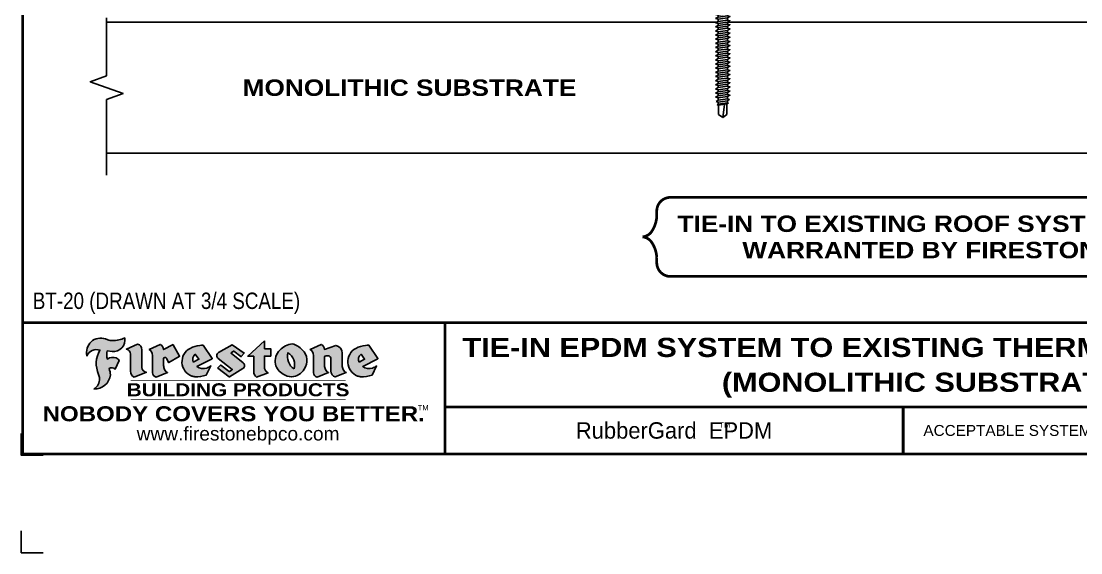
# Model space of a CAD drawing. Header units: inches. Extents: x 165.4 to 185.5, y -141.9 to -125.2.
# Drawn here: x 165.45 to 177.55, y -141.92 to -135.84 of the extents above; entities that cross this region are included whole.
import ezdxf
from ezdxf.enums import TextEntityAlignment as Align

# ---------------------------------------------------------------- set-up
doc = ezdxf.new("R2010")
doc.units = ezdxf.units.IN
doc.header["$MEASUREMENT"] = 0
doc.layers.get('0').update_dxf_attribs({"linetype": 'CONTINUOUS'})
doc.layers.get('DEFPOINTS').update_dxf_attribs({"linetype": 'CONTINUOUS'})
for name, color, linetype in [('FSBP-ACCESSORY-FIRESTONE', 7, 'CONTINUOUS'), ('FSBP-ANNO-NOTE', 7, 'CONTINUOUS'), ('FSBP-SUBSTRATE-GENERIC', 9, 'CONTINUOUS'), ('FSBP-TTLB', 7, 'CONTINUOUS'), ('FSBP-TTLB-BORDER', 7, 'CONTINUOUS'), ('FSBP-TTLB-TEXT', 7, 'CONTINUOUS')]:
    doc.layers.add(name, color=color, linetype=linetype)
doc.styles.add('FSBP_ARIAL', font='arial.ttf')
doc.styles.add('FSBP_ARIAL_BOLD', font='')
doc.styles.add('FSBP_ARIAL_NAR', font='ARIALN.TTF')
doc.styles.add('FSBP_BANKGOTHIC', font='bgothm.ttf')
doc.styles.get('FSBP_ARIAL_BOLD').set_extended_font_data('Arial Black')

# ---------------------------------------------------------------- blocks, each defined once
blk = doc.blocks.new('TTLB-EPDM_2')
at = {"layer": 'FSBP-TTLB-TEXT'}
h = blk.add_hatch(color=1, dxfattribs=at)
edge = h.paths.add_edge_path()
edge.add_arc((1.037309769669573, -0.1982514792917306), 0.1319107607348553, 264.0410451462098, 370.3106169565175)
edge.add_arc((1.027551646585694, 0.1214293576525799), 0.3273056962876235, 270.05058356628535, 295.23459397187514, ccw=False)
edge.add_arc((1.022801957313345, -0.06680179986895154), 0.1391656561713503, 249.3281275763668, 272.0749124149863, ccw=False)
edge.add_line((0.9736743133014443, -0.1970076156048179), (0.9474927838574558, -0.1852745150568325))
edge.add_arc((0.8939498971398288, -0.3394262635682071), 0.1631857907024099, 70.84590087378872, 194.3325259843273)
edge.add_arc((0.8444260109029493, -0.4259936440910768), 0.1179914261095279, 70.96950098067128, 156.9641407594482, ccw=False)
edge.add_arc((1.153141409296894, -0.4684497516079468), 0.3110405457095052, 150.3231137483159, 203.2084295854517)
edge.add_arc((0.7562495500622943, -0.6412608153899899), 0.1218587156617311, 0.8849157075190988, 24.34668939894999, ccw=False)
edge.add_arc((0.7493781665697374, -0.6475258110744375), 0.1289731377238325, -58.36655102076742, 3.6216782311386737, ccw=False)
edge.add_arc((0.8256699029544474, -0.5792158350996106), 0.1783301886510354, 267.2205474105585, 354.1381621173521)
edge.add_arc((0.7903121048625305, -0.6011409294291745), 0.212787892960859, 0.9996158580669322, 21.00503380861244)
edge.add_arc((1.01880712263941, -0.5666691048185161), 0.05136395668415847, 40.82117713173261, 125.52727787225791, ccw=False)
edge.add_line((1.057676976260041, -0.5330924682126437), (1.102776947655911, -0.4308018311949837))
edge.add_arc((1.040858222524664, -0.4699705673995949), 0.07326744446031509, 32.31675181867256, 66.31481236598174)
edge.add_arc((1.032262518825329, -0.5063316993097662), 0.1102246948011782, 69.8179132332389, 125.254734720681)
edge.add_arc((1.127708877207287, -0.368959353531244), 0.1659710644737306, 164.1569669952081, 196.5811013160487, ccw=False)
edge.add_line((0.9680425188342383, -0.3236487780942383), (1.023615334387159, -0.3294494641845773))
h = blk.add_hatch(color=1, dxfattribs=at)
edge = h.paths.add_edge_path()
edge.add_line((2.763460561272041, -0.2072496393923444), (2.763460561272041, -0.2969520779963801))
edge.add_arc((2.765767478062699, -0.2969520779963943), 0.00230691679065842, 179.9999999996471, 269.9999999996471)
edge.add_line((2.765767478062685, -0.2992589947870528), (2.835417693520355, -0.2992589947870528))
edge.add_arc((2.835417693520355, -0.3015659115777538), 0.002306916790701052, 0, 90, ccw=False)
edge.add_line((2.837724610311056, -0.3015659115777538), (2.837724610311056, -0.3790761307453892))
edge.add_arc((2.83541769352037, -0.3790761307453749), 0.002306916790686842, 269.99999999964706, 359.99999999964706, ccw=False)
edge.add_line((2.835417693520355, -0.3813830475360618), (2.765767478062685, -0.3813830475360618))
edge.add_arc((2.765767478062699, -0.3836899643267202), 0.00230691679065842, 90.00000000035294, 180.0000000003529)
edge.add_line((2.763460561272041, -0.3836899643267344), (2.763460561272041, -0.5033995910642801))
edge.add_arc((2.836735953378943, -0.5071368822038516), 0.07337063740681413, 177.0802527808789, 245.3249543133826)
edge.add_line((2.806105814540615, -0.5738080530967267), (2.674529557384915, -0.6226036013049594))
edge.add_arc((2.708610405062069, -0.564298408791804), 0.06753517344606039, 177.0345319916277, 239.6926428024901, ccw=False)
edge.add_line((2.641165668230087, -0.560804539009709), (2.641165668230087, -0.3836899643267344))
edge.add_arc((2.638858751439429, -0.3836899643267202), 0.00230691679065842, 359.9999999996471, 449.999999999647)
edge.add_line((2.638858751439443, -0.3813830475360618), (2.572857950769389, -0.3813830475360618))
edge.add_line((2.572857950769389, -0.3813830475360618), (2.763460561272041, -0.2072496393923444))
h = blk.add_hatch(color=1, dxfattribs=at)
edge = h.paths.add_edge_path()
edge.add_line((1.275239419159561, -0.6223407783464694), (1.415345367376062, -0.5660418822574371))
edge.add_arc((1.421019305783958, -0.5090099247487757), 0.05731350411836949, 181.9717871001989, 264.31851000495806, ccw=False)
edge.add_line((1.363739737527226, -0.5109819325197265), (1.363412352251203, -0.3102363679013962))
edge.add_arc((1.294263659668751, -0.3103491388303989), 0.06914878453844908, 0.0934405599591014, 72.42834396969012)
edge.add_line((1.315139561173908, -0.2444268274366692), (1.186839444240604, -0.3024209471341379))
edge.add_arc((1.175246268095289, -0.3585110609420917), 0.05727567197445628, -0.017399788185912257, 78.322067691347, ccw=False)
edge.add_line((1.232521937428658, -0.3585284546236807), (1.232574268422297, -0.555126496687123))
edge.add_arc((1.305699496415486, -0.5558575689677219), 0.07312888236350451, 179.4272023230205, 245.3845503102953)
h = blk.add_hatch(color=1, dxfattribs=at)
edge = h.paths.add_edge_path()
edge.add_line((1.792026821926584, -0.3839679064720229), (1.722158956877934, -0.2518542302253621))
edge.add_arc((1.720119655279638, -0.2529327078887852), 0.002306916790721817, 27.87197133405656, 117.3766794470751)
edge.add_line((1.719058846382097, -0.250884159729182), (1.610638460368705, -0.3070279753467702))
edge.add_arc((1.547088841662962, -0.3061026658494403), 0.06355635479880145, 359.165808011073, 425.8793658831422)
edge.add_line((1.573061729235633, -0.2480956029480268), (1.446879247402876, -0.3051325108639702))
edge.add_arc((1.407812067100189, -0.370357133046621), 0.07602957263902092, -3.441403975725109, 59.07992244284969, ccw=False)
edge.add_line((1.483704536400296, -0.3749210150788969), (1.483704536400296, -0.5723838140635706))
edge.add_arc((1.54053746518044, -0.568254406115083), 0.05698275005415228, 184.1557352478595, 255.3066498366543)
edge.add_line((1.526084036778343, -0.6233736605654059), (1.657291340682093, -0.570650514527486))
edge.add_arc((1.688298576827198, -0.5021390388423987), 0.0752015358480571, 207.5160880841914, 245.649226723163, ccw=False)
edge.add_arc((1.721050197024907, -0.4914488168456328), 0.1093332836229113, 179.4823365255141, 204.5537900001094, ccw=False)
edge.add_line((1.611721375809452, -0.4904610114968335), (1.611721375809452, -0.4126404716788983))
edge.add_arc((1.628589765097195, -0.414159299036043), 0.01693662875851176, 28.356188110622725, 174.8549701683585, ccw=False)
edge.add_arc((1.627340435522395, -0.4197189881350504), 0.02111886817708033, 22.216893572439517, 40.10213956426492, ccw=False)
edge.add_line((1.646891420738257, -0.4117336534413738), (1.666638796144639, -0.4549750258192233))
edge.add_arc((1.668737246926742, -0.4540167099035481), 0.002306916790685496, 204.545128184284, 299.6323508190091)
edge.add_line((1.669877862091766, -0.4560219186518992), (1.791128135493295, -0.3870515928837648))
edge.add_line((1.791128135493295, -0.3870515928837648), (1.792026821926584, -0.3839679064720229))
h = blk.add_hatch(color=1, dxfattribs=at)
h.paths.add_polyline_path([(2.063388732080512, -0.2583237030618903, 0.02524281661523788), (2.025024361750752, -0.2610532129309178, 0.1213611957758757), (1.901773912052249, -0.3008158885520373, 0.6151668103976068), (1.93274136141747, -0.6099060679591872, 0.05306812109568645), (1.967936229862175, -0.617865745600497, 0.1150932231766138), (2.099126721549737, -0.5994933789882708), (2.151195569562105, -0.4944891916583316, -0.08755405562188731), (2.104230609512001, -0.5187113292177372, -0.265591761123442), (1.992692314386659, -0.5010701623316862), (2.165347897647223, -0.4141184325909109, 0.4518949533370738), (2.166222728871162, -0.4107679608846269)])
h.paths.add_polyline_path([(2.014217313945437, -0.4188965037300676), (1.951113654018855, -0.4515330109460507, -0.3720533890450154), (1.973177450672722, -0.3607130665457561)], flags=16)
h = blk.add_hatch(color=1, dxfattribs=at)
edge = h.paths.add_edge_path()
edge.add_arc((2.260407392426802, -0.3775796671688782), 0.04152450223225729, 123.20805433950699, 232.2027298779723, ccw=False)
edge.add_line((2.237665217914071, -0.3428366421988329), (2.393535971665983, -0.2540943745380986))
edge.add_arc((2.394677353533142, -0.2560991469722482), 0.002306916790741334, 55.64644466176611, 119.65426054492559, ccw=False)
edge.add_line((2.395979141996861, -0.2541946229174954), (2.531809646140459, -0.3470380726374032))
edge.add_arc((2.530468902927946, -0.3489153772789875), 0.002306916790700397, -42.731101238422525, 54.4661353739603, ccw=False)
edge.add_line((2.532163440279987, -0.3504807552658491), (2.498457913851155, -0.3869673252714421))
edge.add_arc((2.496763376499139, -0.3854019472845934), 0.002306916790672934, 233.7527076894875, 317.26889876138785, ccw=False)
edge.add_line((2.495399362263356, -0.38726241234572), (2.413849913492982, -0.3274738082119626))
edge.add_arc((2.412485899257181, -0.3293342732731342), 0.002306916790720064, 53.75270768979358, 124.4135619297835)
edge.add_line((2.41118211687575, -0.3274311136421062), (2.382933981293377, -0.346782838468144))
edge.add_arc((2.38423776367478, -0.3486859980991606), 0.002306916790694898, 124.4135619293799, 231.8459020253626)
edge.add_line((2.382812599816248, -0.3505000469010184), (2.519899969301207, -0.4581994452042721))
edge.add_arc((2.494247019847682, -0.4908523236374461), 0.04152450223225742, -55.21225898295222, 51.84590202520428, ccw=False)
edge.add_line((2.517938320565804, -0.5249552055672808), (2.364434947484597, -0.6179520922513717))
edge.add_arc((2.36323960192349, -0.6159790200102006), 0.002306916790726996, 233.2955624372927, 301.20872157023314, ccw=False)
edge.add_line((2.361860787187538, -0.6178285429225383), (2.231266621301074, -0.5204709167214361))
edge.add_arc((2.232647938930649, -0.5186232623475259), 0.002306916790697672, 135.5134179846393, 233.21798691998708, ccw=False)
edge.add_line((2.231002150870836, -0.5170067083764565), (2.262839375599356, -0.4845937328397696))
edge.add_arc((2.264485163659225, -0.4862102868108537), 0.002306916790748497, 53.0352839999411, 135.513417985369, ccw=False)
edge.add_line((2.265872365996302, -0.4843670465239001), (2.361834678328762, -0.5565872257804898))
edge.add_arc((2.363221880665761, -0.5547439854936304), 0.002306916790627066, 233.0352840000685, 302.2362632414394)
edge.add_line((2.36445241715569, -0.5566953042850713), (2.39428499383348, -0.5378823484768844))
edge.add_arc((2.393054457343549, -0.5359310296853765), 0.002306916790685166, 302.2362632406177, 412.2027298768422)
edge.add_line((2.394468296066179, -0.5341081404551886), (2.234958295420142, -0.4103916733127022))
h = blk.add_hatch(color=1, dxfattribs=at)
edge = h.paths.add_edge_path(flags=16)
edge.add_arc((2.940363509127394, -0.4847985213681437), 0.1684614578629418, 344.5558804047865, 417.0140046669545)
edge.add_arc((3.194458079644619, -0.3883534532477785), 0.1684614578629414, 164.5558804047864, 237.0140046669546)
edge = h.paths.add_edge_path()
edge.add_arc((3.069375116502199, -0.4399344555144872), 0.1828726885096673, 136.0914512150047, 191.213418978326)
edge.add_arc((3.064939550433406, -0.4318234379590333), 0.1803148804748503, 194.0167254156723, 240.6663730831859)
edge.add_arc((3.098047041778981, -0.3845058757092554), 0.2378525180183701, 239.2975390661776, 264.2889872773176)
edge.add_arc((3.04884478212623, -0.4190232383793012), 0.203760689247156, 277.1986764832036, 326.503572961274)
edge.add_arc((3.077739326803546, -0.4341046616465112), 0.171374865791709, 325.3768876809902, 406.3828327799087)
edge.add_arc((3.011839488065919, -0.4896144380417797), 0.2571945645850002, 44.28462553519766, 73.82901434867304)
edge.add_arc((3.117152499586992, -0.4983433120546693), 0.2579560664039132, 97.50292863483666, 134.1039137579027)
h = blk.add_hatch(color=1, dxfattribs=at)
edge = h.paths.add_edge_path()
edge.add_line((3.322690228557462, -0.5721896537377091), (3.322690228557462, -0.3749210150788969))
edge.add_arc((3.246797759257384, -0.3703571330465745), 0.076029572638996, 356.5585960242387, 419.0799224428129)
edge.add_line((3.285864939560099, -0.3051325108639702), (3.412047421392799, -0.2480956029480268))
edge.add_arc((3.386074533820159, -0.3061026658494941), 0.06355635479883807, 0.3962622833877276, 65.87936588318718, ccw=False)
edge.add_line((3.449629368605429, -0.3056631084210863), (3.580526418688805, -0.2593848434574539))
edge.add_arc((3.555744121700958, -0.3530904070730321), 0.09692726601172152, 2.366977007666776, 75.18615851992018, ccw=False)
edge.add_line((3.652588689330287, -0.3490873311063041), (3.652588689330287, -0.4883770011386872))
edge.add_arc((3.761877549389556, -0.4914934052703811), 0.1093332836229047, 178.3666365323574, 204.5537900000422)
edge.add_arc((3.729125929191727, -0.5021836272670953), 0.07520153584796169, 207.5160880841711, 245.2240541443093)
edge.add_line((3.697611150971852, -0.5704631245385627), (3.572585913552643, -0.6207021253773775))
edge.add_arc((3.59534718600759, -0.5526356419907701), 0.07177131519198746, 180.3328587115751, 251.51018566665869, ccw=False)
edge.add_line((3.523577081955409, -0.5530525936986663), (3.523577081955409, -0.4153032515383615))
edge.add_arc((3.486319529276879, -0.4148773504126441), 0.0372599868942854, 359.3450650296066, 449.0500281941028)
edge.add_arc((3.482769874121713, -0.4419622099033496), 0.06447454900600783, 86.29402372314017, 119.8211331593848)
edge.add_line((3.450707067966732, -0.3860252459975726), (3.450707067966732, -0.4904610114968335))
edge.add_arc((3.560035889182251, -0.491448816845647), 0.1093332836229751, 179.4823365255069, 204.5537900001023)
edge.add_arc((3.527284268984408, -0.5021390388424952), 0.07520153584796385, 207.5160880841699, 245.6492267231416)
edge.add_line((3.496277032839316, -0.570650514527486), (3.365069728935509, -0.6233736605654059))
edge.add_arc((3.37950248606194, -0.5682868177318081), 0.05694615642555727, 183.9298782390169, 255.318496325343, ccw=False)
h = blk.add_hatch(color=1, dxfattribs=at)
h.paths.add_polyline_path([(3.957695472291277, -0.2583237030618903, 0.02524281661523822), (3.919331101961575, -0.2610532129309178, 0.1085638477195505), (3.807890832595604, -0.2939221658134414, 0.6425897848490651), (3.827048101628293, -0.6099060679591872, 0.05306812109569052), (3.862242970072884, -0.617865745600497, 0.1150932231766133), (3.993433461760503, -0.5994933789882708), (4.045502309772871, -0.4944891916583316, -0.08755405562189084), (3.998537349722767, -0.5187113292177372, -0.2655917611234366), (3.886999054597368, -0.5010701623316862), (4.059654637857989, -0.4141184325909109, 0.4518949533370731), (4.060529469081928, -0.4107679608846269)])
h.paths.add_polyline_path([(3.90852405415626, -0.4188965037300676), (3.845420394229677, -0.4515330109460507, -0.3720533890450147), (3.867484190883488, -0.3607130665457561)], flags=16)
at = {"layer": 'DEFPOINTS', "color": 1}
blk.add_lwpolyline([(0.234375, -1.515625), (-0.015625, -1.515625), (-0.015625, -1.265625)], dxfattribs=at)
at = {"layer": 'DEFPOINTS', "linetype": 'Continuous', "ltscale": 1.75}
blk.add_lwpolyline([(-0.015625, -2.380833333333342), (-0.015625, -2.630833333333342), (0.234375, -2.630833333333342)], dxfattribs=at)
at = {"layer": 'FSBP-TTLB', "const_width": 0.03125}
for points in [[(0, 0), (0, -1.5), (20, -1.5), (20, 0), (0, 0)], [(4.825208527206769, 0), (4.825208527206769, -0.9643749050531198)], [(4.825208527206769, -0.9643749050531198), (15.84028770518938, -0.9643749050531198)], [(4.825208527206769, -0.9643749050531198), (4.825208527206769, -1.5)]]:
    blk.add_lwpolyline(points, dxfattribs=at)
at = {"layer": 'FSBP-TTLB-BORDER', "const_width": 0.03125}
blk.add_lwpolyline([(20, 0), (20, 13), (0, 13), (0, 0)], dxfattribs=at)
at = {"layer": 'FSBP-TTLB-TEXT', "color": 1}
blk.add_line((0.7358432058323388, -0.379822754145593), (0.7358432058323388, -0.379822754145593), dxfattribs=at)
for points in [[(1.023615323725323, -0.3294494630716969, 0.5000510906601082), (1.167090420776901, -0.1746414942047778, -0.1103304102359608), (1.027840608309816, -0.2058762110801382, -0.09957876667165425), (0.9736743133014443, -0.1970076156048179), (0.9474927838574558, -0.1852745150568325, 0.5978159689075124), (0.7358432058323388, -0.379822754145593, -0.3938834584182213), (0.8828996422548698, -0.3144510229727047, 0.2349406564350952), (0.86727108227484, -0.5910237178633082, -0.1027304183841549), (0.8780937320133262, -0.6393788197974146, -0.2772692352614086), (0.8170223912655956, -0.7573362346216896, 0.3985429150902959), (1.003067614090241, -0.5974286950643517, 0.0875124847930418), (0.9889600163401155, -0.5248671157293501, -0.3874031597924062), (1.057676976260041, -0.5330924682126437), (1.102776947655911, -0.4308018311949837, 0.1494423498871741), (1.07029056398062, -0.4028746979725923, 0.2467195073738216), (0.9686394281704906, -0.4163228904100862, -0.1424285161541127), (0.9680425188342383, -0.3236487780942383), (1.023615334387159, -0.3294494641845773)], [(2.763460561272041, -0.2072496393923444), (2.763460561272041, -0.2969520779963801, 0.4142135623730958), (2.765767478062685, -0.2992589947870528), (2.835417693520355, -0.2992589947870528, -0.414213562373095), (2.837724610311056, -0.3015659115777538), (2.837724610311056, -0.3790761307453892, -0.4142135623730938), (2.835417693520355, -0.3813830475360618), (2.765767478062685, -0.3813830475360618, 0.4142135623730958), (2.763460561272041, -0.3836899643267344), (2.763460561272041, -0.5033995910642801, 0.3068985753588853), (2.806105814540615, -0.5738080530967267), (2.674529557384915, -0.6226036013049594, -0.2804194150632976), (2.641165668230087, -0.560804539009709), (2.641165668230087, -0.3836899643267344, 0.414213562373095), (2.638858751439443, -0.3813830475360618), (2.572857950769389, -0.3813830475360618), (2.763460561272041, -0.2072496393923444)], [(2.166222728871162, -0.4107679608846269), (2.063388732080512, -0.2583237030618903, 0.02524281661523788), (2.025024361750752, -0.2610532129309178, 0.1085638477195265), (1.913584092384895, -0.2939221658134414, 0.6425897848491228), (1.93274136141747, -0.6099060679591872, 0.05306812109568648), (1.967936229862175, -0.617865745600497, 0.1150932231766137), (2.099126721549737, -0.5994933789882708), (2.151195569562105, -0.4944891916583316, -0.0875540556218873), (2.104230609512001, -0.5187113292177372, -0.2655917611234418), (1.992692314386659, -0.5010701623316862), (2.165347897647223, -0.4141184325909109)], [(4.060529469081928, -0.4107679608846269), (3.957695472291277, -0.2583237030618903, 0.02524281661523788), (3.919331101961575, -0.2610532129309178, 0.1085638477195265), (3.807890832595604, -0.2939221658134414, 0.6425897848491228), (3.827048101628293, -0.6099060679591872, 0.05306812109568648), (3.862242970072884, -0.617865745600497, 0.1150932231766137), (3.993433461760503, -0.5994933789882708), (4.045502309772871, -0.4944891916583316, -0.0875540556218873), (3.998537349722767, -0.5187113292177372, -0.2655917611234418), (3.886999054597368, -0.5010701623316862), (4.059654637857989, -0.4141184325909109)], [(4.059654637857989, -0.4141184325909109, 0.4518949533370731), (4.060529469081928, -0.4107679608846269, 0.4518949533370731)]]:
    blk.add_lwpolyline(points, format="xyb", dxfattribs=at)
for points in [[(1.275239419159561, -0.6223407783464694), (1.415345367376062, -0.5660418822574371, -0.3756100036733062), (1.363739737527226, -0.5109819325197265), (1.363412352251203, -0.3102363679013962, 0.3265360292958048), (1.315139561173908, -0.2444268274366692), (1.186839444240604, -0.3024209471341379, -0.3557863980845349), (1.232521937428658, -0.3585284546236807), (1.232574268422297, -0.555126496687123, 0.2960110723418457)], [(1.792026821926584, -0.3839679064720229), (1.722158956877934, -0.2518542302253621, 0.4116839150163434), (1.719058846382097, -0.250884159729182), (1.610638460368705, -0.3070279753467702, 0.2996033003794034), (1.573061729235633, -0.2480956029480268), (1.446879247402876, -0.3051325108639702, -0.2797757560995365), (1.483704536400296, -0.3749210150788969), (1.483704536400296, -0.5723838140635706, 0.320828638474519), (1.526084036778343, -0.6233736605654059), (1.657291340682093, -0.570650514527486, -0.1679398621276611), (1.621603752698661, -0.5368819723450571, -0.1098333365370753), (1.611721375809452, -0.4904610114968335), (1.611721375809452, -0.4126404716788983, -0.743334502655012), (1.64349420176768, -0.4061152228778298, -0.07819791644735608), (1.646891420738257, -0.4117336534413738), (1.666638796144639, -0.4549750258192233, 0.4404648714563479), (1.669877862091766, -0.4560219186518992), (1.791128135493295, -0.3870515928837648)], [(1.951113654018855, -0.4515330109460507), (2.014217313945437, -0.4188965037300676), (1.973177450672722, -0.3607130665457561, 0.3720533890450154)], [(2.234958295420142, -0.4103916733127022, -0.5150044486718882), (2.237665217914071, -0.3428366421988329), (2.393535971665983, -0.2540943745380986, -0.2867822934100265), (2.395979141996861, -0.2541946229174954), (2.531809646140459, -0.3470380726374032, -0.4515027974650387), (2.532163440279987, -0.3504807552658491), (2.498457913851155, -0.3869673252714421, -0.3814439164929681), (2.495399362263356, -0.38726241234572), (2.413849913492982, -0.3274738082119626, 0.3184718635035665), (2.41118211687575, -0.3274311136421062), (2.382933981293377, -0.346782838468144, 0.5064094529656681), (2.382812599816248, -0.3505000469010184), (2.519899969301207, -0.4581994452042721, -0.5043597839115849), (2.517938320565804, -0.5249552055672808), (2.364434947484597, -0.6179520922513717, -0.3053163970316367), (2.361860787187538, -0.6178285429225383), (2.231266621301074, -0.5204709167214361, -0.4541703869768119), (2.231002150870836, -0.5170067083764565), (2.262839375599356, -0.4845937328397696, -0.3762644290664977), (2.265872365996302, -0.4843670465239001), (2.361834678328762, -0.5565872257804898, 0.3114700032088108), (2.36445241715569, -0.5566953042850713), (2.39428499383348, -0.5378823484768844, 0.520381097387146), (2.394468296066179, -0.5341081404551886)], [(2.937624918725987, -0.3131105398334029, 0.2452625673097023), (2.889993533867141, -0.4754966266250307, 0.2064059665179019), (2.976604338974084, -0.5890186876871866, 0.1094800500670344), (3.074378098474654, -0.6211778035979165, 0.2185147641853038), (3.218764944843201, -0.5314757029352819, 0.3689489483072479), (3.195959963110113, -0.3100352223135445, 0.1296305888694145), (3.0834694040758, -0.242595816912754, 0.1610736375384317)], [(3.10274193015772, -0.5296595419651595, 0.3271311138286319), (3.032079658614293, -0.3434924326507627, 0.3271311138286322)], [(3.322690228557462, -0.5721896537377091), (3.322690228557462, -0.3749210150788969, 0.2797757560995341), (3.285864939560099, -0.3051325108639702), (3.412047421392799, -0.2480956029480268, -0.2937618496109166), (3.449629368605429, -0.3056631084210863), (3.580526418688805, -0.2593848434574539, -0.3288760160581939), (3.652588689330287, -0.3490873311063041), (3.652588689330287, -0.4883770011386872, 0.114762897203527), (3.662431105063263, -0.536926560769686, 0.166032965990522), (3.697611150971852, -0.5704631245385627), (3.572585913552643, -0.6207021253773775, -0.3209557512194564), (3.523577081955409, -0.5530525936986663), (3.523577081955409, -0.4153032515383615, 0.4127061514896111), (3.48693727661589, -0.3776224848030694, 0.1473421876160361), (3.450707067966732, -0.3860252459975726), (3.450707067966732, -0.4904610114968335, 0.1098333365370753), (3.460589444855941, -0.5368819723450855, 0.1679398621276611), (3.496277032839316, -0.570650514527486), (3.365069728935509, -0.6233736605654059, -0.3219729545308964), (3.322690228557462, -0.5721896537377091, 29.1476284739)], [(3.845420394229677, -0.4515330109460507), (3.90852405415626, -0.4188965037300676), (3.867484190883488, -0.3607130665457561, 0.3720533890450154)]]:
    blk.add_lwpolyline(points, format="xyb", close=True, dxfattribs=at)
at = {"layer": 'FSBP-TTLB-TEXT'}
for points, const_width in [([(1.233926579809207, -0.6584455781731435), (3.691229482685259, -0.6584455781731577)], 0.0078125), ([(1.233926579809207, -0.8761560960495984), (3.691229482685259, -0.8761560960495842)], 0.0078125), ([(10.06152282927678, -0.9643749050531198), (10.06152282927678, -1.5)], 0.03125)]:
    blk.add_lwpolyline(points, dxfattribs=dict(at, const_width=const_width))
at = {"layer": 'FSBP-TTLB-TEXT', "color": 1}
for centre, start, end in [((1.789987520328282, -0.3850463841354355), 299.6323508193319, 27.87197133380463), ((2.164310260790558, -0.412058050385383), 296.7304547840455, 34.00233684987403)]:
    blk.add_arc(centre, 0.00230691679068068, start, end, dxfattribs=at)
at = {"layer": 'FSBP-TTLB-TEXT', "lineweight": 18, "style": 'FSBP_ARIAL_BOLD'}
blk.add_text('BUILDING PRODUCTS', height=0.1484375, dxfattribs=at).set_placement((2.462578031247233, -0.7673008371113639), align=Align.MIDDLE_CENTER)
at = {"layer": 'FSBP-TTLB-TEXT', "color": 1}
for s, height, style, p in [('NOBODY COVERS YOU BETTER.', 0.171875, 'FSBP_ARIAL_BOLD', (2.412604263603384, -1.041650450587369)), ('TM', 0.0625, 'FSBP_BANKGOTHIC', (4.576671173373001, -0.9725745042934193))]:
    blk.add_text(s, height=height, dxfattribs=dict(at, style=style)).set_placement(p, align=Align.MIDDLE_CENTER)
at = {"layer": 'FSBP-TTLB-TEXT'}
for s, height, style, p in [('www.firestonebpco.com', 0.15625, 'FSBP_ARIAL', (2.462578031247233, -1.268657306740124)), ('RubberGard  EPDM', 0.1875, 'FSBP_BANKGOTHIC', (7.443365678241776, -1.23218745252656)), ('TM', 0.0625, 'FSBP_BANKGOTHIC', (8.023397742165457, -1.169706269210366))]:
    blk.add_text(s, height=height, dxfattribs=dict(at, style=style)).set_placement(p, align=Align.MIDDLE_CENTER)
at = {"layer": 'FSBP-TTLB-TEXT', "style": 'FSBP_ARIAL'}
blk.add_text('ACCEPTABLE SYSTEMS:', height=0.125, dxfattribs=at).set_placement((10.29281281591562, -1.23218745252656), align=Align.MIDDLE_LEFT)
at = {"layer": 'FSBP-TTLB-TEXT'}
for tag, height, style, p in [('MAXIMUM_WARRANTY', 0.1875, 'FSBP_ARIAL_BOLD', (18.03987100774941, 0.2240244307510579)), ('ACCPT_SYSTEMS', 0.21875, 'FSBP_ARIAL', (12.49438170418193, -1.23218745252656))]:
    blk.add_attdef(tag, text='', height=height, dxfattribs=dict(at, style=style)).set_placement(p, align=Align.MIDDLE_LEFT)
for tag, height, style, p in [('DETAIL_DESCP_LINE_1', 0.21875, 'FSBP_ARIAL_BOLD', (10.33118450231211, -0.2831249841755152)), ('DETAIL_DESCP_LINE_2', 0.21875, 'FSBP_ARIAL_BOLD', (10.33118450231211, -0.6812499208775904)), ('ISSUE_REV_DATE', 0.21875, 'FSBP_ARIAL', (16.84069633627263, -0.7282559425942452)), ('DETAIL_NUMBER', 0.4375, 'FSBP_ARIAL', (18.91941590748775, -0.8931630692489421))]:
    blk.add_attdef(tag, text='', height=height, dxfattribs=dict(at, style=style)).set_placement(p, align=Align.MIDDLE_CENTER)
blk = doc.blocks.new('FSBP_AP_FASTENER_01')
at = {"layer": 'FSBP-ACCESSORY-FIRESTONE'}
for p, q in [((-0.125, 0.04849224421338505), (-0.09375, -0.01400775578661495)), ((0.09375, -0.01400775578661495), (0.125, 0.04849224421338505)), ((-0.09375, -0.01400775578661495), (-0.09375, -0.264007755786615)), ((-0.09375, -0.01400775578661495), (0.09375, -0.01400775578661495)), ((0.09375, -0.01400775578661495), (0.09375, -0.264007755786615)), ((-0.09375, -0.264007755786615), (-0.0703125, -0.2840970415008996)), ((-0.0703125, -0.3156643085181585), (-0.0703125, -0.3472315755354103)), ((0.0703125, -0.2955750228038667), (0.0703125, -0.3271422898211327)), ((-0.0703125, -0.3787988425526763), (-0.0703125, -0.410366109569928)), ((-0.0703125, -0.4419333765871798), (-0.0703125, -0.4735006436044458)), ((0.0703125, -0.3587095568383845), (0.0703125, -0.3902768238556433)), ((0.0703125, -0.4218440908729022), (0.0703125, -0.453411357890154)), ((-0.0703125, -0.5050679106216975), (-0.0703125, -0.5366351776389564)), ((-0.0703125, -0.5682024446562153), (-0.0703125, -0.599769711673467)), ((-0.0703125, -0.631336978690733), (-0.0703125, -0.6629042457079848)), ((0.0703125, -0.4849786249074128), (0.0703125, -0.5165458919246717)), ((0.0703125, -0.5481131589419235), (0.0703125, -0.5796804259591894)), ((0.0703125, -0.6112476929764412), (0.0703125, -0.6428149599937001)), ((-0.0703125, -0.6944715127252366), (-0.0703125, -0.7260387797425025)), ((-0.0703125, -0.7576060467597543), (-0.0703125, -0.7891733137770132)), ((0.0703125, -0.674382227010959), (0.0703125, -0.7059494940282107)), ((0.0703125, -0.7375167610454696), (0.0703125, -0.7690840280627285)), ((0.0703125, -0.8006512950799802), (0.0703125, -0.8322185620972462)), ((-0.0703125, -0.820740580794272), (-0.0703125, -0.8523078478115238)), ((-0.0703125, -0.8838751148287898), (-0.0703125, -0.9154423818460415)), ((-0.0703125, -0.9470096488632933), (-0.0703125, -0.9785769158805593)), ((0.0703125, -0.863785829114498), (0.0703125, -0.8953530961317568)), ((0.0703125, -0.9269203631490157), (0.0703125, -0.9584876301662675)), ((-0.0703125, -1.010144182897811), (-0.0703125, -1.04171144991507)), ((-0.0703125, -1.073278716932329), (-0.0703125, -1.104845983949581)), ((0.0703125, -0.9900548971835264), (0.0703125, -1.021622164200785)), ((0.0703125, -1.053189431218037), (0.0703125, -1.084756698235303)), ((0.0703125, -1.116323965252555), (0.0703125, -1.147891232269814)), ((-0.0703125, -1.136413250966847), (-0.0703125, -1.167980517984098)), ((-0.0703125, -1.19954778500135), (-0.0703125, -1.231115052018616)), ((-0.0703125, -1.262682319035868), (-0.0703125, -1.294249586053127)), ((0.0703125, -1.179458499287072), (0.0703125, -1.211025766304324)), ((0.0703125, -1.242593033321583), (0.0703125, -1.274160300338842)), ((-0.0703125, -1.325816853070386), (-0.0703125, -1.357384120087637)), ((-0.0703125, -1.388951387104903), (-0.0703125, -1.420518654122155)), ((-0.0703125, -1.452085921139407), (-0.0703125, -1.483653188156673)), ((0.0703125, -1.305727567356094), (0.0703125, -1.33729483437336)), ((0.0703125, -1.368862101390611), (0.0703125, -1.40042936840787)), ((0.0703125, -1.431996635425129), (0.0703125, -1.463563902442381)), ((-0.0703125, -1.515220455173925), (-0.0703125, -1.546787722191183)), ((-0.0703125, -1.578354989208442), (-0.0703125, -1.609922256225694)), ((0.0703125, -1.49513116945964), (0.0703125, -1.526698436476899)), ((0.0703125, -1.558265703494151), (0.0703125, -1.589832970511416)), ((-0.0703125, -1.64148952324296), (-0.0703125, -1.673056790260212)), ((-0.0703125, -1.704624057277464), (-0.0703125, -1.73619132429473)), ((-0.0703125, -1.767758591311981), (-0.0703125, -1.79932585832924)), ((0.0703125, -1.621400237528668), (0.0703125, -1.652967504545927)), ((0.0703125, -1.684534771563186), (0.0703125, -1.716102038580438)), ((0.0703125, -1.747669305597697), (0.0703125, -1.779236572614955)), ((-0.0703125, -1.830893125346499), (-0.0703125, -1.862460392363751)), ((-0.0703125, -1.894027659381017), (-0.0703125, -1.925594926398269)), ((0.0703125, -1.810803839632207), (0.0703125, -1.842371106649473)), ((0.0703125, -1.873938373666725), (0.0703125, -1.905505640683984)), ((-0.0703125, -1.95716219341552), (-0.0703125, -1.988729460432786)), ((-0.0703125, -2.020296727450038), (-0.0703125, -2.051863994467297)), ((-0.0703125, -2.083431261484556), (-0.0703125, -2.114998528501808)), ((0.0703125, -1.937072907701243), (0.0703125, -1.968640174718495)), ((0.0703125, -2.000207441735753), (0.0703125, -2.031774708753012)), ((0.0703125, -2.063341975770264), (0.0703125, -2.09490924278753)), ((-0.0703125, -2.146565795519074), (-0.0703125, -2.178133062536325)), ((-0.0703125, -2.209700329553577), (-0.0703125, -2.241267596570843)), ((0.0703125, -2.126476509804782), (0.0703125, -2.158043776822041)), ((0.0703125, -2.189611043839299), (0.0703125, -2.221178310856551)), ((0.0703125, -2.25274557787381), (0.0703125, -2.284312844891069)), ((-0.0703125, -2.272834863588095), (-0.0703125, -2.304402130605354)), ((-0.0703125, -2.335969397622613), (-0.0703125, -2.367536664639864)), ((-0.0703125, -2.39910393165713), (-0.0703125, -2.430671198674382)), ((0.0703125, -2.315880111908321), (0.0703125, -2.347447378925587)), ((0.0703125, -2.379014645942839), (0.0703125, -2.410581912960097)), ((-0.0703125, -2.462238465691634), (-0.0703125, -2.4938057327089)), ((-0.0703125, -2.525372999726152), (-0.0703125, -2.55694026674341)), ((0.0703125, -2.442149179977356), (0.0703125, -2.473716446994608)), ((0.0703125, -2.505283714011867), (0.0703125, -2.536850981029126)), ((0.0703125, -2.568418248046378), (0.0703125, -2.599985515063644)), ((-0.0703125, -2.588507533760669), (-0.0703125, -2.620074800777921)), ((-0.0703125, -2.651642067795187), (-0.0703125, -2.683209334812439)), ((-0.0703125, -2.714776601829691), (-0.0703125, -2.746343868846957)), ((0.0703125, -2.631552782080895), (0.0703125, -2.663120049098154)), ((0.0703125, -2.694687316115413), (0.0703125, -2.726254583132665)), ((-0.0703125, -2.777911135864208), (-0.0703125, -2.809478402881467)), ((-0.0703125, -2.841045669898726), (-0.0703125, -2.872612936915978)), ((-0.0703125, -2.904180203933244), (-0.0703125, -2.935747470950496)), ((0.0703125, -2.757821850149924), (0.0703125, -2.789389117167183)), ((0.0703125, -2.820956384184434), (0.0703125, -2.8525236512017)), ((0.0703125, -2.884090918218952), (0.0703125, -2.915658185236211)), ((-0.0703125, -2.967314737967747), (-0.0703125, -2.998882004985013)), ((-0.0625, -3.154632755786622), (-0.0625, -3.013549567065063)), ((0, -3.201507755786615), (0.02460623630038583, -3.00110581902215)), ((0.0625, -3.154632755786601), (0.0625, -2.995692424207924)), ((0.0703125, -2.94722545225347), (0.0703125, -2.978792719270722)), ((0, -3.201507755786615), (-0.06250000000001421, -3.154632755786615)), ((0.0625, -3.154632755786615), (0, -3.201507755786615))]:
    blk.add_line(p, q, dxfattribs=at)
blk.add_lwpolyline([(0.1875, 0.04849224421338505, 0.1250000000000271), (0.203125, 0.110992244213385), (0.140625, 0.142242244213385), (-0.140625, 0.142242244213385), (-0.203125, 0.110992244213385, 0.1250000000000271), (-0.1875, 0.04849224421338505)], format="xyb", close=True, dxfattribs=at)
for points in [[(-0.109375, -0.3054610321523867), (-0.0703125, -0.2840970415008996), (0.0703125, -0.264007755786615), (0.109375, -0.2742110321523867), (0.0703125, -0.2955750228038667), (-0.0703125, -0.3156643085181585)], [(-0.109375, -0.3685955661869045), (-0.0703125, -0.3472315755354103), (0.0703125, -0.3271422898211327), (0.109375, -0.3373455661869045), (0.0703125, -0.3587095568383845), (-0.0703125, -0.3787988425526763)], [(-0.109375, -0.431730100221408), (-0.0703125, -0.410366109569928), (0.0703125, -0.3902768238556433), (0.109375, -0.400480100221408), (0.0703125, -0.4218440908729022), (-0.0703125, -0.4419333765871798)], [(-0.109375, -0.4948646342559258), (-0.0703125, -0.4735006436044458), (0.0703125, -0.453411357890154), (0.109375, -0.4636146342559258), (0.0703125, -0.4849786249074128), (-0.0703125, -0.5050679106216975)], [(-0.109375, -0.5579991682904435), (-0.0703125, -0.5366351776389564), (0.0703125, -0.5165458919246717), (0.109375, -0.5267491682904435), (0.0703125, -0.5481131589419235), (-0.0703125, -0.5682024446562153)], [(-0.109375, -0.6211337023249612), (-0.0703125, -0.599769711673467), (0.0703125, -0.5796804259591894), (0.109375, -0.5898837023249612), (0.0703125, -0.6112476929764412), (-0.0703125, -0.631336978690733)], [(-0.109375, -0.6842682363594648), (-0.0703125, -0.6629042457079848), (0.0703125, -0.6428149599937001), (0.109375, -0.6530182363594648), (0.0703125, -0.674382227010959), (-0.0703125, -0.6944715127252366)], [(-0.109375, -0.7474027703939825), (-0.0703125, -0.7260387797425025), (0.0703125, -0.7059494940282107), (0.109375, -0.7161527703939825), (0.0703125, -0.7375167610454696), (-0.0703125, -0.7576060467597543)], [(-0.109375, -0.8105373044285002), (-0.0703125, -0.7891733137770132), (0.0703125, -0.7690840280627285), (0.109375, -0.7792873044285002), (0.0703125, -0.8006512950799802), (-0.0703125, -0.820740580794272)], [(-0.109375, -0.873671838463018), (-0.0703125, -0.8523078478115238), (0.0703125, -0.8322185620972462), (0.109375, -0.842421838463018), (0.0703125, -0.863785829114498), (-0.0703125, -0.8838751148287898)], [(-0.109375, -0.9368063724975215), (-0.0703125, -0.9154423818460415), (0.0703125, -0.8953530961317568), (0.109375, -0.9055563724975215), (0.0703125, -0.9269203631490157), (-0.0703125, -0.9470096488632933)], [(-0.109375, -0.9999409065320393), (-0.0703125, -0.9785769158805593), (0.0703125, -0.9584876301662675), (0.109375, -0.9686909065320393), (0.0703125, -0.9900548971835264), (-0.0703125, -1.010144182897811)], [(-0.109375, -1.063075440566557), (-0.0703125, -1.04171144991507), (0.0703125, -1.021622164200785), (0.109375, -1.031825440566557), (0.0703125, -1.053189431218037), (-0.0703125, -1.073278716932329)], [(-0.109375, -1.126209974601075), (-0.0703125, -1.104845983949581), (0.0703125, -1.084756698235303), (0.109375, -1.094959974601075), (0.0703125, -1.116323965252555), (-0.0703125, -1.136413250966847)], [(-0.109375, -1.189344508635578), (-0.0703125, -1.167980517984098), (0.0703125, -1.147891232269814), (0.109375, -1.158094508635578), (0.0703125, -1.179458499287072), (-0.0703125, -1.19954778500135)], [(-0.109375, -1.252479042670096), (-0.0703125, -1.231115052018616), (0.0703125, -1.211025766304324), (0.109375, -1.221229042670096), (0.0703125, -1.242593033321583), (-0.0703125, -1.262682319035868)], [(-0.109375, -1.315613576704614), (-0.0703125, -1.294249586053127), (0.0703125, -1.274160300338842), (0.109375, -1.284363576704614), (0.0703125, -1.305727567356094), (-0.0703125, -1.325816853070386)], [(-0.109375, -1.378748110739132), (-0.0703125, -1.357384120087637), (0.0703125, -1.33729483437336), (0.109375, -1.347498110739132), (0.0703125, -1.368862101390611), (-0.0703125, -1.388951387104903)], [(-0.109375, -1.441882644773635), (-0.0703125, -1.420518654122155), (0.0703125, -1.40042936840787), (0.109375, -1.410632644773635), (0.0703125, -1.431996635425129), (-0.0703125, -1.452085921139407)], [(-0.109375, -1.505017178808153), (-0.0703125, -1.483653188156673), (0.0703125, -1.463563902442381), (0.109375, -1.473767178808153), (0.0703125, -1.49513116945964), (-0.0703125, -1.515220455173925)], [(-0.109375, -1.568151712842671), (-0.0703125, -1.546787722191183), (0.0703125, -1.526698436476899), (0.109375, -1.536901712842671), (0.0703125, -1.558265703494151), (-0.0703125, -1.578354989208442)], [(-0.109375, -1.631286246877188), (-0.0703125, -1.609922256225694), (0.0703125, -1.589832970511416), (0.109375, -1.600036246877188), (0.0703125, -1.621400237528668), (-0.0703125, -1.64148952324296)], [(-0.109375, -1.694420780911692), (-0.0703125, -1.673056790260212), (0.0703125, -1.652967504545927), (0.109375, -1.663170780911692), (0.0703125, -1.684534771563186), (-0.0703125, -1.704624057277464)], [(-0.109375, -1.75755531494621), (-0.0703125, -1.73619132429473), (0.0703125, -1.716102038580438), (0.109375, -1.72630531494621), (0.0703125, -1.747669305597697), (-0.0703125, -1.767758591311981)], [(-0.109375, -1.820689848980727), (-0.0703125, -1.79932585832924), (0.0703125, -1.779236572614955), (0.109375, -1.789439848980727), (0.0703125, -1.810803839632207), (-0.0703125, -1.830893125346499)], [(-0.109375, -1.883824383015245), (-0.0703125, -1.862460392363751), (0.0703125, -1.842371106649473), (0.109375, -1.852574383015245), (0.0703125, -1.873938373666725), (-0.0703125, -1.894027659381017)], [(-0.109375, -1.946958917049749), (-0.0703125, -1.925594926398269), (0.0703125, -1.905505640683984), (0.109375, -1.915708917049749), (0.0703125, -1.937072907701243), (-0.0703125, -1.95716219341552)], [(-0.109375, -2.010093451084266), (-0.0703125, -1.988729460432786), (0.0703125, -1.968640174718495), (0.109375, -1.978843451084266), (0.0703125, -2.000207441735753), (-0.0703125, -2.020296727450038)], [(-0.109375, -2.073227985118784), (-0.0703125, -2.051863994467297), (0.0703125, -2.031774708753012), (0.109375, -2.041977985118784), (0.0703125, -2.063341975770264), (-0.0703125, -2.083431261484556)], [(-0.109375, -2.136362519153302), (-0.0703125, -2.114998528501808), (0.0703125, -2.09490924278753), (0.109375, -2.105112519153302), (0.0703125, -2.126476509804782), (-0.0703125, -2.146565795519074)], [(-0.109375, -2.199497053187805), (-0.0703125, -2.178133062536325), (0.0703125, -2.158043776822041), (0.109375, -2.168247053187805), (0.0703125, -2.189611043839299), (-0.0703125, -2.209700329553577)], [(-0.109375, -2.262631587222323), (-0.0703125, -2.241267596570843), (0.0703125, -2.221178310856551), (0.109375, -2.231381587222323), (0.0703125, -2.25274557787381), (-0.0703125, -2.272834863588095)], [(-0.109375, -2.325766121256841), (-0.0703125, -2.304402130605354), (0.0703125, -2.284312844891069), (0.109375, -2.294516121256841), (0.0703125, -2.315880111908321), (-0.0703125, -2.335969397622613)], [(-0.109375, -2.388900655291359), (-0.0703125, -2.367536664639864), (0.0703125, -2.347447378925587), (0.109375, -2.357650655291359), (0.0703125, -2.379014645942839), (-0.0703125, -2.39910393165713)], [(-0.109375, -2.452035189325862), (-0.0703125, -2.430671198674382), (0.0703125, -2.410581912960097), (0.109375, -2.420785189325862), (0.0703125, -2.442149179977356), (-0.0703125, -2.462238465691634)], [(-0.109375, -2.51516972336038), (-0.0703125, -2.4938057327089), (0.0703125, -2.473716446994608), (0.109375, -2.48391972336038), (0.0703125, -2.505283714011867), (-0.0703125, -2.525372999726152)], [(-0.109375, -2.578304257394898), (-0.0703125, -2.55694026674341), (0.0703125, -2.536850981029126), (0.109375, -2.547054257394898), (0.0703125, -2.568418248046378), (-0.0703125, -2.588507533760669)], [(-0.109375, -2.641438791429415), (-0.0703125, -2.620074800777921), (0.0703125, -2.599985515063644), (0.109375, -2.610188791429415), (0.0703125, -2.631552782080895), (-0.0703125, -2.651642067795187)], [(-0.109375, -2.704573325463919), (-0.0703125, -2.683209334812439), (0.0703125, -2.663120049098154), (0.109375, -2.673323325463919), (0.0703125, -2.694687316115413), (-0.0703125, -2.714776601829691)], [(-0.109375, -2.767707859498437), (-0.0703125, -2.746343868846957), (0.0703125, -2.726254583132665), (0.109375, -2.736457859498437), (0.0703125, -2.757821850149924), (-0.0703125, -2.777911135864208)], [(-0.109375, -2.830842393532954), (-0.0703125, -2.809478402881467), (0.0703125, -2.789389117167183), (0.109375, -2.799592393532954), (0.0703125, -2.820956384184434), (-0.0703125, -2.841045669898726)], [(-0.109375, -2.893976927567472), (-0.0703125, -2.872612936915978), (0.0703125, -2.8525236512017), (0.109375, -2.862726927567472), (0.0703125, -2.884090918218952), (-0.0703125, -2.904180203933244)], [(-0.099609375, -2.955716372316267), (-0.0703125, -2.935747470950496), (0.0703125, -2.915658185236211), (0.099609375, -2.927256550887698), (0.0703125, -2.94722545225347), (-0.0703125, -2.967314737967747)], [(-0.0849609375, -3.008866455667892), (-0.0703125, -2.998882004985013), (0.0703125, -2.978792719270722), (0.0849609375, -2.984591902096462), (0.0703125, -2.994576352779355), (-0.0703125, -3.014665638493632)]]:
    blk.add_lwpolyline(points, close=True, dxfattribs=at)
blk.add_lwpolyline([(-0.09375, -0.264007755786615), (0.09375, -0.264007755786615)], dxfattribs=at)
blk = doc.blocks.new('FSBP_AP_FASTENER_W_2inPLATE_1')
blk.add_line((-0.125, 0.03125), (0.125, 0.03125))
at = {"layer": 'FSBP-ACCESSORY-FIRESTONE'}
for p, q in [((-0.125, 0), (-0.109375, 0)), ((0.125, 0), (0.1093749999999858, 0))]:
    blk.add_line(p, q, dxfattribs=at)
for points in [[(-1, 0), (-0.8440621258972953, 0, 0.125489241710454), (-0.7991697386460004, 0.01144729003925704), (-0.6692681354566616, 0.08230270996074296, -0.1254892417105026), (-0.6243757482053525, 0.09375), (-0.4888144254886129, 0.09375, -0.1015700823222099), (-0.4026445789244235, 0.07606297531646078), (-0.24285132786963, 0.007580153435810644, 0.1015700823222143), (-0.2059213936278326, 0), (-0.125, 0), (-0.125, 0.03125), (-0.2059213936278326, 0.03125, -0.1015700823222341), (-0.2305413497890356, 0.03630343562389271), (-0.3903346008438291, 0.1047862575045144, 0.1015700823222067), (-0.4888144254886129, 0.125), (-0.6243757482053525, 0.125, 0.1254892417105185), (-0.6842322645404408, 0.109736946614305), (-0.8141338677297654, 0.0388815266928475, -0.1254892417104541), (-0.8440621258972953, 0.03125), (-1, 0.03125)], [(1, 0), (0.8440621258972953, 0, -0.125489241710454), (0.7991697386460004, 0.01144729003925704), (0.6692681354566616, 0.08230270996074296, 0.1254892417105026), (0.6243757482053525, 0.09375), (0.4888144254886129, 0.09375, 0.1015700823222099), (0.4026445789244235, 0.07606297531646078), (0.24285132786963, 0.007580153435810644, -0.1015700823222143), (0.2059213936278326, 0), (0.125, 0), (0.125, 0.03125), (0.2059213936278326, 0.03125, 0.1015700823222341), (0.2305413497890356, 0.03630343562389271), (0.3903346008438291, 0.1047862575045144, -0.1015700823222067), (0.4888144254886129, 0.125), (0.6243757482053525, 0.125, -0.1254892417105185), (0.6842322645404408, 0.109736946614305), (0.8141338677297654, 0.0388815266928475, 0.1254892417104541), (0.8440621258972953, 0.03125), (1, 0.03125)]]:
    blk.add_lwpolyline(points, format="xyb", close=True, dxfattribs=at)
blk.add_blockref('FSBP_AP_FASTENER_01', (0, -0.01724224421337794), dxfattribs=at)

msp = doc.modelspace()

# ---------------------------------------------------------------- linework, layer by layer
at = {"layer": 'FSBP-ANNO-NOTE', "const_width": 0.03125}
msp.add_lwpolyline([(172.7087677840726, -138.0661359210978), (172.7087677840726, -138.0100217651149, -0.4142135623730565), (172.8650177840726, -137.853771765115), (178.8549411285402, -137.853771765115, -0.4142135623730944), (179.0111911285402, -138.0100217651149), (179.0111911285402, -138.0661359210978, 0.1409083258157957), (179.0696387547277, -138.2442769712007, 0.2244532195272858), (179.1737021724406, -138.3055580112976, 0.2244532195272858), (179.0696387547277, -138.3668390513944, 0.1409083258157939), (179.0111911285402, -138.5449801014974), (179.0111911285402, -138.6010942574803, -0.414213562373095), (178.8549411285402, -138.7573442574803), (172.8650177840726, -138.7573442574803, -0.4142135623730553), (172.7087677840726, -138.6010942574803), (172.7087677840726, -138.5449801014974, 0.1409083258157957), (172.6503201578851, -138.3668390513944, 0.2244532195272858), (172.5462567401722, -138.3055580112976, 0.2244532195272858), (172.6503201578851, -138.2442769712007, 0.1409083258157939)], format="xyb", close=True, dxfattribs=at)
at = {"layer": 'FSBP-SUBSTRATE-GENERIC'}
for p, q in [((166.4231700315278, -135.8498521262139), (173.3949350145713, -135.8498521262139)), ((173.516143753835, -135.8498521262139), (183.9976640113705, -135.8498521262141)), ((183.9976640113707, -137.349852126214), (166.4231700315278, -137.3498521262139))]:
    msp.add_line(p, q, dxfattribs=at)
msp.add_lwpolyline([(166.4231700315278, -137.599852126214), (166.4231700315278, -136.7363409640637), (166.6106700315278, -136.6680965451388), (166.2356700315278, -136.531607707289), (166.4231700315278, -136.4633632883641), (166.4231700315278, -135.8029771262139)], dxfattribs=at)

# ---------------------------------------------------------------- block references
ref = msp.add_blockref('TTLB-EPDM_2', (165.4627011304546, -139.2857045035656))
ref.add_attrib('DETAIL_DESCP_LINE_1', 'TIE-IN EPDM SYSTEM TO EXISTING THERMOPLASTIC SYSTEM', dxfattribs={"layer": 'FSBP-TTLB-TEXT', "height": 0.21875, "style": 'FSBP_ARIAL_BOLD'}).set_placement((175.7938856327667, -139.5688294877411), align=Align.MIDDLE_CENTER)
ref.add_attrib('DETAIL_DESCP_LINE_2', '(MONOLITHIC SUBSTRATE)', dxfattribs={"layer": 'FSBP-TTLB-TEXT', "height": 0.21875, "style": 'FSBP_ARIAL_BOLD'}).set_placement((175.7938856327667, -139.9669544244431), align=Align.MIDDLE_CENTER)
at = {"layer": 'FSBP-ACCESSORY-FIRESTONE', "xscale": 0.75, "yscale": 0.75, "zscale": 0.75}
msp.add_blockref('FSBP_AP_FASTENER_W_2inPLATE_1', (173.462673597165, -134.5265708762133), dxfattribs=at)

# ---------------------------------------------------------------- texts
at = {"layer": 'DEFPOINTS', "style": 'FSBP_ARIAL_NAR'}
msp.add_text('BT-20 (DRAWN AT 3/4 SCALE)', height=0.1875, dxfattribs=at).set_placement((165.579858484529, -139.0357045035655), align=Align.MIDDLE_LEFT)
at = {"layer": 'FSBP-ANNO-NOTE', "style": 'FSBP_ARIAL_BOLD'}
for s, p in [('MONOLITHIC SUBSTRATE', (169.883553827219, -136.5998521262139)), ('TIE-IN TO EXISTING ROOF SYSTEM NOT', (175.8599794563063, -138.1551673862976)), ('WARRANTED BY FIRESTONE.', (175.8599794563063, -138.4559486362976))]:
    msp.add_text(s, height=0.1875, dxfattribs=at).set_placement(p, align=Align.MIDDLE_CENTER)

doc.saveas('drawing.dxf')
